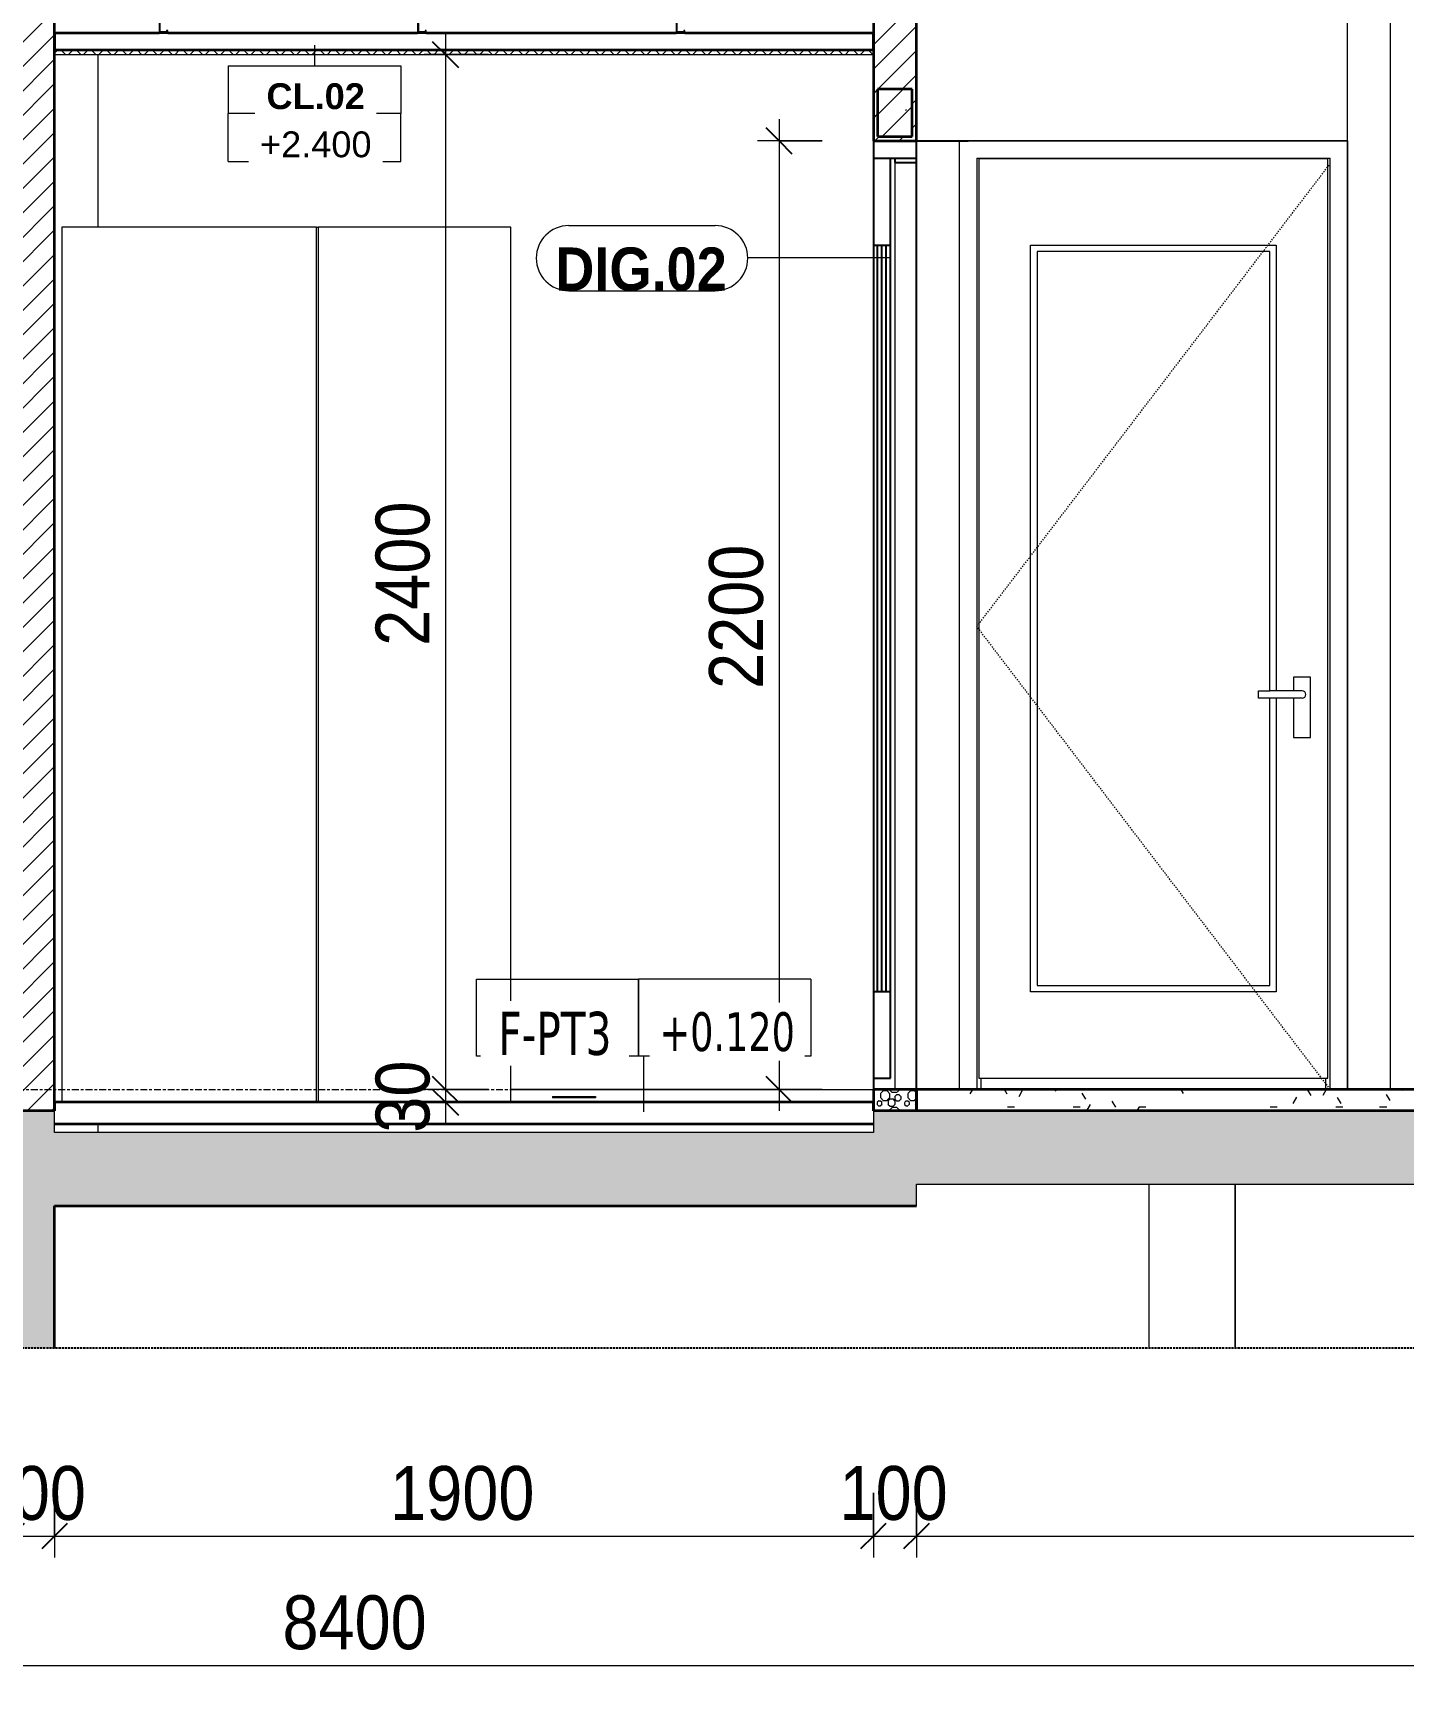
# Model space of a CAD drawing. Header units: millimetres. Extents: x 31157 to 224036, y 218 to 80529.
# Drawn here: x 90195 to 93376, y 814 to 4650 of the extents above; entities that cross this region are included whole.
import ezdxf

# ---------------------------------------------------------------- set-up
doc = ezdxf.new("R2010")
doc.units = ezdxf.units.MM
for name, pattern in [('Centre', [31.75, 6.35, -4.7625, 15.875, -4.7625]), ('Dash', [6, 3, -3]), ('Hidden', [7.14375, 4.7625, -2.38125])]:
    doc.linetypes.add(name, pattern=pattern)
for name, color, linetype, lineweight in [('0-5', 170, 'Continuous', 5), ('A-ANNO-DIMS', 211, 'Continuous', 9), ('A-ANNO-DIMS-50', 211, 'Continuous', 9), ('A-CLNG-1', 250, 'Continuous', 35), ('A-CLNG-FNSH-1', 7, 'Continuous', 18), ('A-CLNG-IDEN', 151, 'Continuous', 9), ('A-CLNG-PATT-4', 9, 'Continuous', 18), ('A-DETL-GENF', 92, 'Continuous', 18), ('A-DETL-GENF-4', 92, 'Hidden', 25), ('A-DETL-GENF-5', 9, 'Continuous', 18), ('A-DETL-GENF-HDLN-1', 7, 'Dash', 18), ('A-DETL-MEDM', 33, 'Continuous', 35), ('A-DETL-THIN', 151, 'Continuous', 18), ('A-DETL-THIN-1', 7, 'Continuous', 18), ('A-DOOR', 31, 'Continuous', 18), ('A-DOOR-1', 7, 'Continuous', 18), ('A-DOOR-3', 90, 'Continuous', 25), ('A-DOOR-IDEN', 31, 'Continuous', 9), ('A-FLOR-FNSH-1', 250, 'Continuous', 35), ('A-FLOR-IDEN', 11, 'Continuous', 9), ('A-FLOR-LEVL-2', 51, 'Centre', 9), ('A-FLOR-PATT-2', 9, 'Continuous', 18), ('A-FLOR-PATT-4', 67, 'Continuous', 18), ('A-GLAZ-CURT', 52, 'Continuous', 18), ('A-GLAZ-CURT-2', 7, 'Continuous', 18), ('A-WALL', 113, 'Continuous', 18), ('A-WALL-5', 7, 'Continuous', 18), ('A-WALL-6', 250, 'Continuous', 35), ('A-WALL-PATT-1', 9, 'Continuous', 18), ('M-EQPM', 50, 'Continuous', 18), ('M-EQPM-2', 7, 'Continuous', 18), ('S-COLS', 52, 'Continuous', 18), ('S-COLS-8', 7, 'Continuous', 18)]:
    doc.layers.add(name, color=color, linetype=linetype, lineweight=lineweight)
doc.styles.add('Arial_2', font='arial.ttf', dxfattribs={"height": 60})
doc.styles.add('Arial_B_1', font='arialbd.ttf', dxfattribs={"width": 0.9, "height": 100})
doc.styles.add('Arial_B_3', font='arialbd.ttf', dxfattribs={"height": 60})
doc.styles.add('Tahoma', font='tahoma.ttf', dxfattribs={"width": 0.8, "height": 100})
doc.styles.add('Tahoma_1', font='tahoma.ttf', dxfattribs={"width": 0.8, "height": 90})
doc.styles.add('UTM Avo', font='', dxfattribs={"width": 0.9, "height": 125})
doc.styles.get('UTM Avo').set_extended_font_data('UTM Avo')
doc.dimstyles.new('1_Dim_chi_tiet_2_5', dxfattribs={"dimscale": 304.8, "dimtxt": 124.912619, "dimasz": 0.19685, "dimexe": 0.164042, "dimexo": 0.0625, "dimgap": 0.016404, "dimtad": 1, "dimdec": 0, "dimrnd": 5, "dimzin": 0, "dimdsep": 46, "dimtxsty": 'UTM Avo', "dimblk1": 'OBLIQUE', "dimblk2": 'OBLIQUE', "dimsah": 1, "dimcen": 0.09, "dimdle": 0.164042, "dimazin": 0, "dimtfac": 1, "dimtdec": 4, "dimtix": 1, "dimtmove": 0, "dimatfit": 3, "dimfxl": 0.328084, "dimfxlon": 1, "dimtvp": 1, "dimtolj": 1, "dimtzin": 0, "dimarcsym": 2})
pattern_1 = [(45, (71323.108, 15875), (-28.28427, 28.28427), [])]
pattern_2 = [(50, (88231.17, 15875), (364.368, -31.8783), [38.1, -419.1]), (355, (88231.17, 15875), (-70.486, 382.113), [30.48, -335.28]), (100.451, (88261.53, 15872.34), (293.885, 350.233), [32.38, -356.18]), (46.184, (88231.17, 15976.6), (542.158, -84.086), [57.15, -628.65]), (96.636, (88276.35, 15969.6), (474.805, 494.855), [48.57, -534.27]), (351.184, (88231.17, 15976.6), (474.81, 494.85), [45.72, -502.92]), (21, (88281.97, 15951.2), (303.2285, -204.5305), [38.1, -419.1]), (326, (88281.97, 15951.2), (123.604, 368.376), [30.48, -335.28]), (71.451, (88307.24, 15934.16), (426.834, 163.843), [32.38, -356.18]), (37.5, (88231.17, 15875), (6.1766, 169.1102), [3.353, -327.863, 3.353, -337.007, -336.55]), (37.5, (88231.17, 15875), (6.1766, 169.1102), [-671.576, 3.353, -333.197]), (7.5, (88231.17, 15875), (133.6389, 200.3615), [3.353, -190.703, 3.353, -320.243, -128.27]), (7.5, (88231.17, 15875), (133.6389, 200.3615), [-517.652, 3.353, -124.917]), (327.5, (88117.88, 15875), (271.1818, -11.4584), [3.353, -123.647, 3.353, -392.887, -525.78]), (327.5, (88117.88, 15875), (271.1818, -11.4584), [-523.24, 3.353, -522.427]), (317.5, (88067.08, 15875), (296.2585, 50.853), [3.353, -161.747, 3.353, -259.791, -373.38]), (317.5, (88067.08, 15875), (296.2585, 50.853), [-428.244, 3.353, -370.027]), (45, (88231.17, 15875), (-125.7236, 125.7236), []), (45, (88231.17, 16065.5), (-125.7236, 125.7236), [])]

# ---------------------------------------------------------------- blocks, each defined once
blk = doc.blocks.new('DOOR_CW_01 CANH MO-PANEL KINH - DIW_01-900x2200-CỬA GỖ VÂN LAMINATE-V49-TKCS_CĂN HỘ LOẠI 2 - MẶT CẮT 4')
at = {"layer": 'A-DETL-GENF-HDLN-1'}
for p, q in [((75477, 3273.5), (76297, 4347)), ((76297, 2200), (75477, 3273.5))]:
    blk.add_line(p, q, dxfattribs=at)
at = {"layer": 'A-DOOR-1'}
for p, q in [((76337, 4400), (75437, 4400)), ((75437, 2200), (75437, 4400)), ((76337, 4400), (76337, 2200)), ((75477, 4360), (75477, 2200)), ((75477, 4360), (76297, 4360)), ((75482, 4358), (75482, 2226)), ((76292, 4358), (75482, 4358)), ((76292, 2226), (76292, 4358)), ((76297, 2200), (76297, 4360)), ((75602, 4158), (76172, 4158)), ((75602, 2426), (75602, 4158)), ((76157, 4143), (75617, 4143)), ((75617, 4143), (75617, 2441)), ((76157, 3124.5), (76157, 4143)), ((76172, 4158), (76172, 3124.5)), ((76212.2, 3156), (76212.2, 3124.5)), ((76251.7, 3156), (76212.2, 3156)), ((76251.7, 3016), (76251.7, 3156)), ((76131.1, 3124.5), (76157, 3124.5)), ((76131.1, 3107.5), (76131.1, 3124.5)), ((76157, 3107.5), (76131.1, 3107.5)), ((76232, 3124.5), (76157, 3124.5)), ((76157, 2441), (76157, 3107.5)), ((76232, 3107.5), (76157, 3107.5)), ((76172, 3107.5), (76172, 2426)), ((76212.2, 3107.5), (76212.2, 3016)), ((76212.2, 3016), (76251.7, 3016)), ((76172, 2426), (75602, 2426)), ((75617, 2441), (76157, 2441)), ((75482, 2226), (76292, 2226)), ((75487, 2200), (75487, 2226)), ((76287, 2200), (76287, 2226))]:
    blk.add_line(p, q, dxfattribs=at)
for start, end in [(0, 90), (270, 360)]:
    blk.add_arc((76232, 3116), 8.5, start, end, dxfattribs=at)
blk = doc.blocks.new('DOOR_CW_01 CANH MO-PANEL KINH - DIG_02-800x2200-CỬA NHÔM KÍNH-V50-TKCS_CĂN HỘ LOẠI 2 - MẶT CẮT 4')
at = {"layer": 'A-DOOR-1'}
for p, q in [((75236.9, 4360), (75236.9, 2200)), ((75286.9, 4350), (75286.9, 2200)), ((75336.9, 4350), (75336.9, 2200))]:
    blk.add_line(p, q, dxfattribs=at)
at = {"layer": 'A-DOOR-3'}
for p, q in [((75236.9, 4400), (75236.9, 2200)), ((75236.9, 4400), (75456.9, 4400)), ((75236.9, 4400), (75236.9, 2200)), ((75336.9, 4400), (75236.9, 4400)), ((75236.9, 4400), (75236.9, 4360)), ((75336.9, 2200), (75336.9, 4400)), ((75336.9, 2200), (75336.9, 4400)), ((75336.9, 4350), (75336.9, 4400)), ((75236.9, 4360), (75336.9, 4360)), ((75236.9, 4360), (75276.9, 4360)), ((75236.9, 4360), (75286.9, 4360)), ((75276.9, 2226), (75276.9, 4360)), ((75286.9, 4360), (75286.9, 4350)), ((75286.9, 4350), (75336.9, 4350)), ((75236.9, 4158), (75276.9, 4158)), ((75246.9, 2426), (75246.9, 4158)), ((75256.9, 2426), (75256.9, 4158)), ((75266.9, 2426), (75266.9, 4158)), ((75276.9, 2426), (75236.9, 2426)), ((75236.9, 2226), (75276.9, 2226))]:
    blk.add_line(p, q, dxfattribs=at)
blk = doc.blocks.new('THU NUOC - THU NUOC-461820-TKCS_CĂN HỘ LOẠI 2 - MẶT CẮT 4')
at = {"layer": 'M-EQPM-2'}
for p, q in [((74492.4, 2183.2), (74592.4, 2183.2)), ((74492.4, 2183.2), (74492.4, 2180)), ((74592.4, 2180), (74492.4, 2180)), ((74592.4, 2183.2), (74592.4, 2180))]:
    blk.add_line(p, q, dxfattribs=at)
blk = doc.blocks.new('System Panel - Glazed-850632-TKCS_CĂN HỘ LOẠI 2 - MẶT CẮT 4')
at = {"layer": 'A-GLAZ-CURT-2'}
for p, q in [((73944.6, 4200), (73353.9, 4200)), ((73353.9, 4200), (73353.9, 2170)), ((73944.6, 2170), (73944.6, 4200))]:
    blk.add_line(p, q, dxfattribs=at)
blk = doc.blocks.new('System Panel - Glazed-850633-TKCS_CĂN HỘ LOẠI 2 - MẶT CẮT 4')
at = {"layer": 'A-GLAZ-CURT-2'}
for p, q in [((73944.6, 4200), (73948.2, 4200)), ((74395.9, 4200), (73948.2, 4200)), ((73948.2, 4200), (73948.2, 2170)), ((74395.9, 2170), (74395.9, 4200))]:
    blk.add_line(p, q, dxfattribs=at)
blk = doc.blocks.new('NCV_TKTC_TANG 1_rvt-5-TKCS_CĂN HỘ LOẠI 2 - MẶT CẮT 4')
at = {"layer": 'A-CLNG-PATT-4'}
h = blk.add_hatch(dxfattribs=at)
h.set_pattern_fill('FP_20', color=256, style=0, pattern_type=2)
h.set_pattern_definition([(45, (71323.108, 15875), (-17.67767, 17.67767), []), (135, (71323.108, 15875), (-17.67767, -17.67767), [])])
h.paths.add_polyline_path([(73336.9, 4600), (75236.9, 4600), (75236.9, 4610), (73336.9, 4610)])
at = {"layer": 'A-FLOR-PATT-2'}
h = blk.add_hatch(dxfattribs=at)
h.set_pattern_fill('FP_19', color=256, style=0, pattern_type=2)
h.set_pattern_definition([(180, (71376.98, 15903.534), (-8e-15, -63.5), [6.012, -57.488]), (135, (71381.235, 15899.283), (-63.4996, 4e-15), [6.012, -83.79]), (90, (71381.235, 15893.27), (-63.5, 4e-15), [6.012, -57.488]), (45, (71376.983, 15889.02), (0, 63.4996), [6.012, -83.79]), (0, (71370.97, 15889.02), (0, 63.5), [6.012, -57.488]), (315, (71366.72, 15893.27), (63.4996, 0), [6.012, -83.79]), (270, (71366.72, 15899.28), (63.5, 4e-15), [6.012, -57.488]), (225, (71370.97, 15903.534), (4e-15, -63.4996), [6.012, -83.79]), (180, (71362.76, 15893.53), (-8e-15, -63.5), [6.892, -56.608]), (135, (71367.633, 15888.66), (-63.4996, 4e-15), [6.892, -82.91]), (90, (71367.63, 15881.77), (-63.5, 4e-15), [6.892, -56.608]), (45, (71362.76, 15876.894), (0, 63.4996), [6.892, -82.91]), (0, (71355.87, 15876.894), (0, 63.5), [6.892, -56.608]), (315, (71350.994, 15881.77), (63.4996, 0), [6.892, -82.91]), (270, (71350.994, 15888.66), (63.5, 4e-15), [6.892, -56.608]), (225, (71355.867, 15893.533), (4e-15, -63.4996), [6.892, -82.91]), (180, (71333.85, 15888.96), (-8e-15, -63.5), [4.546, -58.954]), (135, (71337.065, 15885.746), (-63.4996, 4e-15), [4.546, -85.257]), (90, (71337.065, 15881.2), (-63.5, 4e-15), [4.546, -58.954]), (45, (71333.85, 15877.986), (0, 63.4996), [4.546, -85.257]), (0, (71329.305, 15877.986), (0, 63.5), [4.546, -58.954]), (315, (71326.09, 15881.2), (63.4996, 0), [4.546, -85.257]), (270, (71326.09, 15885.746), (63.5, 4e-15), [4.546, -58.954]), (225, (71329.305, 15888.96), (4e-15, -63.4996), [4.546, -85.257]), (90, (71355.3, 15896.805), (-63.5, 4e-15), [9.093, -54.407]), (45, (71348.87, 15890.375), (0, 63.4996), [9.093, -80.71]), (0, (71339.78, 15890.375), (0, 63.5), [9.093, -54.407]), (315, (71333.35, 15896.805), (63.4996, 0), [9.093, -80.71]), (270, (71333.35, 15905.9), (63.5, 4e-15), [9.093, -54.407]), (225, (71339.78, 15912.327), (4e-15, -63.4996), [9.093, -80.71]), (180, (71348.87, 15912.33), (-8e-15, -63.5), [9.093, -54.407]), (135, (71355.3, 15905.9), (-63.4996, 4e-15), [9.093, -80.71]), (90, (71379.996, 15917.626), (-63.5, 4e-15), [11.586, -51.914]), (45, (71371.804, 15909.433), (0, 63.4996), [11.586, -78.217]), (0, (71360.22, 15909.43), (0, 63.5), [11.586, -51.914]), (315, (71352.025, 15917.626), (63.4996, 0), [11.586, -78.217]), (270, (71352.025, 15929.21), (63.5, 4e-15), [11.586, -51.914]), (225, (71360.22, 15937.404), (4e-15, -63.4996), [11.586, -78.217]), (180, (71371.804, 15937.404), (-8e-15, -63.5), [11.586, -51.914]), (135, (71379.996, 15929.21), (-63.4996, 4e-15), [11.586, -78.217]), (90, (71341.4, 15921.15), (-63.5, 4e-15), [6.013, -57.487]), (45, (71337.15, 15916.9), (0, 63.4996), [6.013, -83.79]), (0, (71331.14, 15916.9), (0, 63.5), [6.013, -57.487]), (315, (71326.887, 15921.15), (63.4996, 0), [6.013, -83.79]), (270, (71326.89, 15927.16), (63.5, 4e-15), [6.013, -57.487]), (225, (71331.14, 15931.415), (4e-15, -63.4996), [6.013, -83.79]), (180, (71337.15, 15931.415), (-8e-15, -63.5), [6.013, -57.487]), (135, (71341.403, 15927.163), (-63.4996, 4e-15), [6.013, -83.79])])
h.paths.add_polyline_path([(75286.9, 2150), (75336.9, 2150), (75336.9, 2200), (75236.9, 2200), (75236.9, 2150), (75239.6, 2150)])
at = {"layer": 'A-FLOR-PATT-4'}
h = blk.add_hatch(dxfattribs=at)
h.set_pattern_fill('FP_18', color=256, style=0, pattern_type=2)
h.set_pattern_definition([(0, (71323.11, 15875), (203.2, 50.8), [16.764, -135.636, 16.764, -135.636, -812.8]), (0, (71323.11, 15875), (203.2, 50.8), [-304.8, 16.764, -288.036, 16.764, -135.636, -355.6]), (0, (71323.11, 15875), (203.2, 50.8), [-762, 16.764, -84.836, 16.764, -237.236]), (120, (71399.31, 15900.4), (-145.59409, 150.57636), [16.764, -135.636, 16.764, -135.636, -812.8]), (120, (71399.31, 15900.4), (-145.59409, 150.57636), [-304.8, 16.764, -288.036, 16.764, -135.636, -355.6]), (120, (71399.31, 15900.4), (-145.59409, 150.57636), [-762, 16.764, -84.836, 16.764, -237.236]), (240, (71424.71, 16002), (-57.60591, -201.37636), [16.764, -135.636, 16.764, -135.636, -812.8]), (240, (71424.71, 16002), (-57.60591, -201.37636), [-304.8, 16.764, -288.036, 16.764, -135.636, -355.6]), (240, (71424.71, 16002), (-57.60591, -201.37636), [-762, 16.764, -84.836, 16.764, -237.236])])
h.paths.add_polyline_path([(76336.9, 2150), (78036.9, 2150), (78036.9, 2200), (75336.9, 2200), (75336.9, 2150), (76076.9, 2150)])
at = {"layer": 'A-WALL-PATT-1'}
h = blk.add_hatch(dxfattribs=at)
h.set_pattern_fill('FP_16', color=256, style=0, pattern_type=2)
h.set_pattern_definition(pattern_1)
h.paths.add_polyline_path([(75236.9, 4400), (75336.9, 4400), (75336.9, 5330), (75236.9, 5330), (75236.9, 4410)])
h.paths.add_polyline_path([(75246.9, 4410), (75246.9, 4520), (75326.9, 4520), (75326.9, 4410)])
h = blk.add_hatch(dxfattribs=at)
h.set_pattern_fill('FP_16', color=256, style=0, pattern_type=2)
h.set_pattern_definition(pattern_1)
h.paths.add_polyline_path([(73336.9, 2150), (73336.9, 4950), (73236.9, 4950), (73236.9, 2150)])
at = {"layer": 'A-CLNG-1'}
for p, q in [((73579.4, 4650), (73336.9, 4650)), ((73336.9, 4650), (73336.9, 4610)), ((74179.4, 4650), (73599.4, 4650)), ((74779.4, 4650), (74199.4, 4650)), ((75236.9, 4650), (74799.4, 4650)), ((75236.9, 4610), (75236.9, 4650)), ((75236.9, 4610), (73336.9, 4610))]:
    blk.add_line(p, q, dxfattribs=at)
at = {"layer": 'A-CLNG-FNSH-1'}
for p, q in [((73336.9, 4610), (73336.9, 4600)), ((75236.9, 4600), (75236.9, 4610)), ((73336.9, 4600), (75236.9, 4600))]:
    blk.add_line(p, q, dxfattribs=at)
at = {"layer": 'A-DETL-THIN-1'}
for p, q in [((75092.4, 2200), (74395.9, 2200)), ((74395.9, 2200), (75236.9, 2200))]:
    blk.add_line(p, q, dxfattribs=at)
at = {"layer": 'A-FLOR-FNSH-1'}
for p, q in [((75336.9, 2200), (75236.9, 2200)), ((75236.9, 2200), (75236.9, 2150)), ((78036.9, 2200), (75336.9, 2200)), ((75336.9, 2200), (75336.9, 2150)), ((75336.9, 2150), (75336.9, 2200)), ((75236.9, 2170), (73336.9, 2170)), ((73336.9, 2170), (73336.9, 2150)), ((75236.9, 2150), (75236.9, 2170)), ((73336.9, 2120), (75236.9, 2120))]:
    blk.add_line(p, q, dxfattribs=at)
at = {"layer": 'A-WALL-5'}
for p, q in [((76336.9, 4400), (76336.9, 4950)), ((76436.9, 2200), (76436.9, 4950)), ((73436.9, 4600), (73436.9, 4200)), ((75437, 2300), (75437, 4400)), ((75437, 4400), (76336.9, 4400)), ((75437, 2200), (75437, 2300)), ((73436.9, 2120), (73436.9, 2100))]:
    blk.add_line(p, q, dxfattribs=at)
at = {"layer": 'A-WALL-6'}
for p, q in [((73336.9, 2150), (73336.9, 5330)), ((75236.9, 5330), (75236.9, 4400)), ((75336.9, 4400), (75336.9, 5330)), ((75236.9, 4400), (75336.9, 4400))]:
    blk.add_line(p, q, dxfattribs=at)
at = {"layer": 'S-COLS-8'}
for p, q in [((76336.9, 2200), (76336.9, 4950)), ((73436.9, 4600), (73436.9, 4200)), ((73436.9, 2120), (73436.9, 2100))]:
    blk.add_line(p, q, dxfattribs=at)
at = {"layer": 'A-DOOR'}
for name in ['DOOR_CW_01 CANH MO-PANEL KINH - DIG_02-800x2200-CỬA NHÔM KÍNH-V50-TKCS_CĂN HỘ LOẠI 2 - MẶT CẮT 4', 'DOOR_CW_01 CANH MO-PANEL KINH - DIW_01-900x2200-CỬA GỖ VÂN LAMINATE-V49-TKCS_CĂN HỘ LOẠI 2 - MẶT CẮT 4']:
    blk.add_blockref(name, (0, 0), dxfattribs=at)
at = {"layer": 'A-GLAZ-CURT'}
for name in ['System Panel - Glazed-850632-TKCS_CĂN HỘ LOẠI 2 - MẶT CẮT 4', 'System Panel - Glazed-850633-TKCS_CĂN HỘ LOẠI 2 - MẶT CẮT 4']:
    blk.add_blockref(name, (0, 0), dxfattribs=at)
at = {"layer": 'M-EQPM'}
blk.add_blockref('THU NUOC - THU NUOC-461820-TKCS_CĂN HỘ LOẠI 2 - MẶT CẮT 4', (0, 0), dxfattribs=at)
blk = doc.blocks.new('BORDER VIEW - BORDER VIEW-2582139-TKCS_CĂN HỘ LOẠI 2 - MẶT CẮT 4')
at = {"layer": 'A-DETL-GENF-4'}
blk.add_line((78466, 1600), (69301.9, 1600), dxfattribs=at)
blk = doc.blocks.new('Repeating Detail - THANH TREO TRẦN 650-4103126-TKCS_CĂN HỘ LOẠI 2 - MẶT CẮT 4')
at = {"layer": 'A-DETL-GENF'}
for points in [[(73596.9, 4650), (73599.4, 4650), (73599.4, 4656), (73596.9, 4656), (73596.9, 4652.5), (73581.9, 4652.5), (73581.9, 4687.5), (73596.9, 4687.5), (73596.9, 4684), (73599.4, 4684), (73599.4, 4690), (73579.4, 4690), (73579.4, 4650), (73581.9, 4650)], [(74196.9, 4650), (74199.4, 4650), (74199.4, 4656), (74196.9, 4656), (74196.9, 4652.5), (74181.9, 4652.5), (74181.9, 4687.5), (74196.9, 4687.5), (74196.9, 4684), (74199.4, 4684), (74199.4, 4690), (74179.4, 4690), (74179.4, 4650), (74181.9, 4650)], [(74796.9, 4650), (74799.4, 4650), (74799.4, 4656), (74796.9, 4656), (74796.9, 4652.5), (74781.9, 4652.5), (74781.9, 4687.5), (74796.9, 4687.5), (74796.9, 4684), (74799.4, 4684), (74799.4, 4690), (74779.4, 4690), (74779.4, 4650), (74781.9, 4650)]]:
    blk.add_hatch(color=256, dxfattribs=at).paths.add_polyline_path(points)
for p, q in [((73589.4, 4690), (73589.4, 5340)), ((74189.4, 4690), (74189.4, 5340)), ((74789.4, 4690), (74789.4, 5340)), ((73569.4, 5115), (73609.4, 5115)), ((73569.4, 4915), (73569.4, 5115)), ((73609.4, 5115), (73609.4, 4915)), ((74169.4, 5115), (74209.4, 5115)), ((74169.4, 4915), (74169.4, 5115)), ((74209.4, 5115), (74209.4, 4915)), ((74769.4, 5115), (74809.4, 5115)), ((74769.4, 4915), (74769.4, 5115)), ((74809.4, 5115), (74809.4, 4915)), ((73609.4, 4915), (73569.4, 4915)), ((74209.4, 4915), (74169.4, 4915)), ((74809.4, 4915), (74769.4, 4915)), ((73599.4, 4690), (73579.4, 4690)), ((73579.4, 4690), (73579.4, 4650)), ((73599.4, 4690), (73579.4, 4690)), ((73579.4, 4690), (73579.4, 4650)), ((73581.9, 4687.5), (73596.9, 4687.5)), ((73581.9, 4652.5), (73581.9, 4687.5)), ((73581.9, 4652.5), (73581.9, 4687.5)), ((73581.9, 4687.5), (73596.9, 4687.5)), ((73596.9, 4687.5), (73596.9, 4684)), ((73596.9, 4687.5), (73596.9, 4684)), ((73596.9, 4684), (73599.4, 4684)), ((73596.9, 4684), (73599.4, 4684)), ((73599.4, 4684), (73599.4, 4690)), ((73599.4, 4684), (73599.4, 4690)), ((74199.4, 4690), (74179.4, 4690)), ((74179.4, 4690), (74179.4, 4650)), ((74199.4, 4690), (74179.4, 4690)), ((74179.4, 4690), (74179.4, 4650)), ((74181.9, 4687.5), (74196.9, 4687.5)), ((74181.9, 4652.5), (74181.9, 4687.5)), ((74181.9, 4652.5), (74181.9, 4687.5)), ((74181.9, 4687.5), (74196.9, 4687.5)), ((74196.9, 4687.5), (74196.9, 4684)), ((74196.9, 4687.5), (74196.9, 4684)), ((74196.9, 4684), (74199.4, 4684)), ((74196.9, 4684), (74199.4, 4684)), ((74199.4, 4684), (74199.4, 4690)), ((74199.4, 4684), (74199.4, 4690)), ((74799.4, 4690), (74779.4, 4690)), ((74779.4, 4690), (74779.4, 4650)), ((74799.4, 4690), (74779.4, 4690)), ((74779.4, 4690), (74779.4, 4650)), ((74781.9, 4687.5), (74796.9, 4687.5)), ((74781.9, 4652.5), (74781.9, 4687.5)), ((74781.9, 4652.5), (74781.9, 4687.5)), ((74781.9, 4687.5), (74796.9, 4687.5)), ((74796.9, 4687.5), (74796.9, 4684)), ((74796.9, 4687.5), (74796.9, 4684)), ((74796.9, 4684), (74799.4, 4684)), ((74796.9, 4684), (74799.4, 4684)), ((74799.4, 4684), (74799.4, 4690)), ((74799.4, 4684), (74799.4, 4690)), ((73579.4, 4650), (73599.4, 4650)), ((73579.4, 4650), (73599.4, 4650)), ((73596.9, 4652.5), (73581.9, 4652.5)), ((73596.9, 4652.5), (73581.9, 4652.5)), ((73599.4, 4656), (73596.9, 4656)), ((73596.9, 4656), (73596.9, 4652.5)), ((73599.4, 4656), (73596.9, 4656)), ((73596.9, 4656), (73596.9, 4652.5)), ((73599.4, 4650), (73599.4, 4656)), ((73599.4, 4650), (73599.4, 4656)), ((74179.4, 4650), (74199.4, 4650)), ((74179.4, 4650), (74199.4, 4650)), ((74196.9, 4652.5), (74181.9, 4652.5)), ((74196.9, 4652.5), (74181.9, 4652.5)), ((74199.4, 4656), (74196.9, 4656)), ((74196.9, 4656), (74196.9, 4652.5)), ((74199.4, 4656), (74196.9, 4656)), ((74196.9, 4656), (74196.9, 4652.5)), ((74199.4, 4650), (74199.4, 4656)), ((74199.4, 4650), (74199.4, 4656)), ((74779.4, 4650), (74799.4, 4650)), ((74779.4, 4650), (74799.4, 4650)), ((74796.9, 4652.5), (74781.9, 4652.5)), ((74796.9, 4652.5), (74781.9, 4652.5)), ((74799.4, 4656), (74796.9, 4656)), ((74796.9, 4656), (74796.9, 4652.5)), ((74799.4, 4656), (74796.9, 4656)), ((74796.9, 4656), (74796.9, 4652.5)), ((74799.4, 4650), (74799.4, 4656)), ((74799.4, 4650), (74799.4, 4656))]:
    blk.add_line(p, q, dxfattribs=at)
blk = doc.blocks.new('DIMBLOCK88-TKCS_CĂN HỘ LOẠI 2 - MẶT CẮT 4')
at = {"layer": 'A-ANNO-DIMS-50'}
for p, q in [((90145, 1264), (90145, 1114)), ((90145, 1164), (90145, 1264)), ((90245, 1264), (90245, 1114)), ((90245, 1164), (90245, 1264)), ((90145, 1164), (90245, 1164))]:
    blk.add_line(p, q, dxfattribs=at)
at = {"layer": 'A-ANNO-DIMS-50', "lineweight": 25}
for p, q in [((90145, 1164), (90175, 1194)), ((90245, 1164), (90275, 1194)), ((90145, 1164), (90115, 1134)), ((90245, 1164), (90215, 1134))]:
    blk.add_line(p, q, dxfattribs=at)
at = {"layer": 'A-ANNO-DIMS-50', "color": 0, "insert": (90066.6, 1326.4), "char_height": 125, "width": 308.118, "attachment_point": 1, "line_spacing_factor": 1.110334, "style": 'UTM Avo'}
blk.add_mtext('100', dxfattribs=at)
blk = doc.blocks.new('_Oblique')
at = {"color": 0, "linetype": 'ByBlock', "lineweight": -2}
blk.add_line((-0.5, -0.5), (0.5, 0.5), dxfattribs=at)
blk = doc.blocks.new('DIMBLOCK89-TKCS_CĂN HỘ LOẠI 2 - MẶT CẮT 4')
at = {"layer": 'A-ANNO-DIMS-50'}
for p, q in [((90245, 1264), (90245, 1114)), ((90245, 1164), (90245, 1264)), ((92145, 1264), (92145, 1114)), ((92145, 1164), (92145, 1264)), ((90245, 1164), (92145, 1164))]:
    blk.add_line(p, q, dxfattribs=at)
at = {"layer": 'A-ANNO-DIMS-50', "lineweight": 25}
for p, q in [((90245, 1164), (90275, 1194)), ((92145, 1164), (92175, 1194)), ((90245, 1164), (90215, 1134)), ((92145, 1164), (92115, 1134))]:
    blk.add_line(p, q, dxfattribs=at)
at = {"layer": 'A-ANNO-DIMS-50', "color": 0, "insert": (91023.8, 1326.4), "char_height": 125, "width": 410.824, "attachment_point": 1, "line_spacing_factor": 1.110334, "style": 'UTM Avo'}
blk.add_mtext('1900', dxfattribs=at)
blk = doc.blocks.new('DIMBLOCK90-TKCS_CĂN HỘ LOẠI 2 - MẶT CẮT 4')
at = {"layer": 'A-ANNO-DIMS-50'}
for p, q in [((92145, 1264), (92145, 1114)), ((92145, 1164), (92145, 1264)), ((92245, 1264), (92245, 1114)), ((92245, 1164), (92245, 1264)), ((92145, 1164), (92245, 1164))]:
    blk.add_line(p, q, dxfattribs=at)
at = {"layer": 'A-ANNO-DIMS-50', "lineweight": 25}
for p, q in [((92145, 1164), (92175, 1194)), ((92245, 1164), (92275, 1194)), ((92145, 1164), (92115, 1134)), ((92245, 1164), (92215, 1134))]:
    blk.add_line(p, q, dxfattribs=at)
at = {"layer": 'A-ANNO-DIMS-50', "color": 0, "insert": (92066.6, 1326.4), "char_height": 125, "width": 308.118, "attachment_point": 1, "line_spacing_factor": 1.110334, "style": 'UTM Avo'}
blk.add_mtext('100', dxfattribs=at)
blk = doc.blocks.new('DIMBLOCK91-TKCS_CĂN HỘ LOẠI 2 - MẶT CẮT 4')
at = {"layer": 'A-ANNO-DIMS-50'}
for p, q in [((92245, 1264), (92245, 1114)), ((92245, 1164), (92245, 1264)), ((94945, 1264), (94945, 1114)), ((94945, 1164), (94945, 1264)), ((92245, 1164), (94945, 1164))]:
    blk.add_line(p, q, dxfattribs=at)
at = {"layer": 'A-ANNO-DIMS-50', "lineweight": 25}
for p, q in [((92245, 1164), (92275, 1194)), ((94945, 1164), (94975, 1194)), ((92245, 1164), (92215, 1134)), ((94945, 1164), (94915, 1134))]:
    blk.add_line(p, q, dxfattribs=at)
at = {"layer": 'A-ANNO-DIMS-50', "color": 0, "insert": (93423.8, 1326.4), "char_height": 125, "width": 410.824, "attachment_point": 1, "line_spacing_factor": 1.110334, "style": 'UTM Avo'}
blk.add_mtext('2700', dxfattribs=at)
blk = doc.blocks.new('DIMBLOCK93-TKCS_CĂN HỘ LOẠI 2 - MẶT CẮT 4')
at = {"layer": 'A-ANNO-DIMS-50'}
for p, q in [((86745, 964), (86745, 814)), ((86745, 864), (86745, 964)), ((95145, 964), (95145, 814)), ((95145, 864), (95145, 964)), ((86695, 864), (95195, 864))]:
    blk.add_line(p, q, dxfattribs=at)
at = {"layer": 'A-ANNO-DIMS-50', "lineweight": 25}
for p, q in [((86745, 864), (86775, 894)), ((95145, 864), (95175, 894)), ((86745, 864), (86715, 834)), ((95145, 864), (95115, 834))]:
    blk.add_line(p, q, dxfattribs=at)
at = {"layer": 'A-ANNO-DIMS-50', "color": 0, "insert": (90773.8, 1026.4), "char_height": 125, "width": 410.824, "attachment_point": 1, "line_spacing_factor": 1.110334, "style": 'UTM Avo'}
blk.add_mtext('8400', dxfattribs=at)
blk = doc.blocks.new('DIMBLOCK95-TKCS_CĂN HỘ LOẠI 2 - MẶT CẮT 4')
at = {"layer": 'A-ANNO-DIMS-50'}
for p, q in [((91926.2, 4450), (91926.2, 2150)), ((92026.2, 4400), (91876.2, 4400)), ((91926.2, 4400), (92026.2, 4400)), ((92026.2, 2200), (91876.2, 2200)), ((91926.2, 2200), (92026.2, 2200))]:
    blk.add_line(p, q, dxfattribs=at)
at = {"layer": 'A-ANNO-DIMS-50', "lineweight": 25}
for p, q in [((91926.2, 4400), (91896.2, 4430)), ((91926.2, 4400), (91956.2, 4370)), ((91926.2, 2200), (91896.2, 2230)), ((91926.2, 2200), (91956.2, 2170))]:
    blk.add_line(p, q, dxfattribs=at)
at = {"layer": 'A-ANNO-DIMS-50', "color": 0, "insert": (91763.8, 3128.8), "char_height": 125, "width": 410.824, "attachment_point": 1, "rotation": 90, "line_spacing_factor": 1.110334, "style": 'UTM Avo'}
blk.add_mtext('2200', dxfattribs=at)
blk = doc.blocks.new('STN_Door Tag - STN_Door Tag-1788670-TKCS_CĂN HỘ LOẠI 2 - MẶT CẮT 4')
at = {"layer": 'A-DOOR-IDEN'}
for p, q in [((74530.1, 4203.4), (74870.1, 4203.4)), ((74530.1, 4052.4), (74870.1, 4052.4))]:
    blk.add_line(p, q, dxfattribs=at)
for centre, start, end in [((74530.1, 4127.9), 90, 270), ((74870.1, 4127.9), 270, 90)]:
    blk.add_arc(centre, 75.5, start, end, dxfattribs=at)
blk = doc.blocks.new('DIMBLOCK97-TKCS_CĂN HỘ LOẠI 2 - MẶT CẮT 4')
at = {"layer": 'A-ANNO-DIMS-50'}
for p, q in [((91152.3, 4650), (91152.3, 2200)), ((91252.3, 4600), (91102.3, 4600)), ((91152.3, 4600), (91252.3, 4600)), ((91252.3, 2200), (91102.3, 2200)), ((91152.3, 2200), (91252.3, 2200))]:
    blk.add_line(p, q, dxfattribs=at)
at = {"layer": 'A-ANNO-DIMS-50', "lineweight": 25}
for p, q in [((91152.3, 4600), (91122.3, 4630)), ((91152.3, 4600), (91182.3, 4570)), ((91152.3, 2200), (91122.3, 2230)), ((91152.3, 2200), (91182.3, 2170))]:
    blk.add_line(p, q, dxfattribs=at)
at = {"layer": 'A-ANNO-DIMS-50', "color": 0, "insert": (90989.9, 3228.8), "char_height": 125, "width": 410.824, "attachment_point": 1, "rotation": 90, "line_spacing_factor": 1.110334, "style": 'UTM Avo'}
blk.add_mtext('2400', dxfattribs=at)
blk = doc.blocks.new('DIMBLOCK98-TKCS_CĂN HỘ LOẠI 2 - MẶT CẮT 4')
at = {"layer": 'A-ANNO-DIMS-50', "lineweight": 25}
for p, q in [((91152.3, 2200), (91122.3, 2230)), ((91152.3, 2170), (91122.3, 2200)), ((91152.3, 2200), (91182.3, 2170)), ((91152.3, 2170), (91182.3, 2140))]:
    blk.add_line(p, q, dxfattribs=at)
at = {"layer": 'A-ANNO-DIMS-50'}
for p, q in [((91252.3, 2200), (91102.3, 2200)), ((91152.3, 2200), (91152.3, 2120)), ((91152.3, 2200), (91252.3, 2200)), ((91252.3, 2170), (91102.3, 2170)), ((91152.3, 2170), (91252.3, 2170))]:
    blk.add_line(p, q, dxfattribs=at)
at = {"layer": 'A-ANNO-DIMS-50', "color": 0, "insert": (90989.9, 2099.4), "char_height": 125, "width": 205.412, "attachment_point": 1, "rotation": 90, "line_spacing_factor": 1.110334, "style": 'UTM Avo'}
blk.add_mtext('30', dxfattribs=at)
blk = doc.blocks.new('M_Ceiling Tag w Height - M_Ceiling Tag w Height-4076435-TKCS_CĂN HỘ LOẠI 2 - MẶT CẮT 4')
at = {"layer": 'A-CLNG-IDEN'}
for p, q in [((73739.4, 4574.4), (73739.4, 4463.2)), ((73739.4, 4574.4), (74140.6, 4574.4)), ((74140.6, 4574.4), (74140.6, 4463.2)), ((73739.4, 4351.9), (73739.4, 4463.2)), ((74140.6, 4463.2), (73739.4, 4463.2)), ((74140.6, 4351.9), (74140.6, 4463.2)), ((73739.4, 4351.9), (74140.6, 4351.9))]:
    blk.add_line(p, q, dxfattribs=at)
blk = doc.blocks.new('TAG SAN - TTG - TAG FFL-4075299-TKCS_CĂN HỘ LOẠI 2 - MẶT CẮT 4')
at = {"layer": 'A-FLOR-IDEN'}
for p, q in [((76499.7, 2274.2), (76499.7, 2452.9)), ((76499.7, 2452.9), (76875.7, 2452.9)), ((76875.7, 2452.9), (76875.7, 2274.2)), ((77275.7, 2452.9), (76875.7, 2452.9)), ((76875.7, 2274.2), (76875.7, 2452.9)), ((77275.7, 2452.9), (77275.7, 2274.2)), ((76875.7, 2274.2), (76499.7, 2274.2)), ((77275.7, 2274.2), (76875.7, 2274.2))]:
    blk.add_line(p, q, dxfattribs=at)

msp = doc.modelspace()

# ---------------------------------------------------------------- hatches: boundary and pattern name
at = {"layer": 'A-DETL-GENF-5'}
h = msp.add_hatch(dxfattribs=at)
h.set_pattern_fill('FP_17', color=256, style=0, pattern_type=2)
h.set_pattern_definition(pattern_2)
h.paths.add_polyline_path([(92235, 4410), (92235, 4520), (92155, 4520), (92155, 4410)])
h = msp.add_hatch(dxfattribs=at)
h.set_pattern_fill('FP_17', color=256, style=0, pattern_type=2)
h.set_pattern_definition(pattern_2)
h.paths.add_polyline_path([(94977.5, 1600), (95141.3, 1600), (95141.3, 2150), (92145, 2150), (92145, 2100), (90245, 2100), (90245, 2150), (86060, 2150), (86060, 1980), (86645, 1980), (86645, 1700), (87045, 1700), (87045, 1980), (89941.3, 1980), (89941.3, 1600), (90244.9, 1600), (90245, 1930), (92245, 1930), (92245, 1980), (94845, 1980), (94845, 1600), (94964.2, 1600)])

# ---------------------------------------------------------------- linework, layer by layer
at = {"layer": 'A-CLNG-IDEN'}
msp.add_line((90848.1, 4621.9), (90848.1, 4574.4), dxfattribs=at)
at = {"layer": 'A-DETL-MEDM'}
for p, q in [((92235, 4520), (92155, 4520)), ((92155, 4520), (92155, 4410)), ((92235, 4410), (92235, 4520)), ((92155, 4410), (92235, 4410)), ((90245, 2150), (86060, 2150)), ((95141.3, 2150), (92145, 2150)), ((90244.9, 1600), (90244.9, 1930)), ((90244.9, 1930), (92245, 1930))]:
    msp.add_line(p, q, dxfattribs=at)
at = {"layer": 'A-DETL-THIN'}
for p, q in [((90245, 2100), (90245, 2150)), ((92145, 2150), (92145, 2100)), ((92145, 2100), (90245, 2100)), ((92245, 1930), (92245, 1980)), ((92245, 1980), (94845, 1980))]:
    msp.add_line(p, q, dxfattribs=at)
at = {"layer": 'A-DOOR-IDEN'}
msp.add_line((92186.1, 4128.5), (91853.7, 4128.5), dxfattribs=at)
at = {"layer": 'A-FLOR-IDEN'}
msp.add_line((91612.1, 2147.7), (91612.1, 2277.2), dxfattribs=at)
at = {"layer": 'A-FLOR-LEVL-2'}
msp.add_line((85543.4, 2200), (95963.1, 2200), dxfattribs=at)
at = {"layer": 'A-WALL'}
for p, q in [((92785, 1600), (92785, 1980)), ((92985, 1980), (92985, 1600))]:
    msp.add_line(p, q, dxfattribs=at)
at = {"layer": 'S-COLS'}
for p, q in [((92785, 1600), (92785, 1980)), ((92985, 1600), (92985, 1980))]:
    msp.add_line(p, q, dxfattribs=at)

# ---------------------------------------------------------------- block references
at = {"layer": '0-5'}
msp.add_blockref('NCV_TKTC_TANG 1_rvt-5-TKCS_CĂN HỘ LOẠI 2 - MẶT CẮT 4', (16908.1, 0), dxfattribs=at)
at = {"layer": 'A-CLNG-IDEN'}
msp.add_blockref('M_Ceiling Tag w Height - M_Ceiling Tag w Height-4076435-TKCS_CĂN HỘ LOẠI 2 - MẶT CẮT 4', (16908.1, 0), dxfattribs=at)
at = {"layer": 'A-DETL-GENF'}
for name in ['BORDER VIEW - BORDER VIEW-2582139-TKCS_CĂN HỘ LOẠI 2 - MẶT CẮT 4', 'Repeating Detail - THANH TREO TRẦN 650-4103126-TKCS_CĂN HỘ LOẠI 2 - MẶT CẮT 4']:
    msp.add_blockref(name, (16908.1, 0), dxfattribs=at)
at = {"layer": 'A-DOOR-IDEN'}
msp.add_blockref('STN_Door Tag - STN_Door Tag-1788670-TKCS_CĂN HỘ LOẠI 2 - MẶT CẮT 4', (16908.1, 0), dxfattribs=at)
at = {"layer": 'A-FLOR-IDEN'}
msp.add_blockref('TAG SAN - TTG - TAG FFL-4075299-TKCS_CĂN HỘ LOẠI 2 - MẶT CẮT 4', (14724.5, 3), dxfattribs=at)

# ---------------------------------------------------------------- texts
at = {"layer": 'A-DOOR-IDEN', "insert": (91605.9, 4102), "char_height": 100, "width": 407.7, "attachment_point": 5, "line_spacing_factor": 0.936439, "style": 'Arial_B_1'}
msp.add_mtext('\\pt2.25,4.5,6.75,9,11.25,13.5,15.75,18,20.25,22.5,24.75,27,29.25,31.5,33.75,36,38.25,40.5,42.75,45,47.25,49.5,51.75,54,56.25,58.5,60.75,63,65.25,67.5,69.75,72;DIG.02', dxfattribs=at)

# ---------------------------------------------------------------- dimensions: what is measured, and where the dimension line sits
at = {"layer": 'A-ANNO-DIMS'}
for base, p1, p2, override, picture, middle in [((91152.3, 2200), (91252.3, 4600), (91252.3, 2200), {"dimpost": '<>', "dimfxl": 2400}, 'DIMBLOCK97-TKCS_CĂN HỘ LOẠI 2 - MẶT CẮT 4', (91082.6, 3400)), ((91926.2, 2200), (92026.2, 4400), (92026.2, 2200), {"dimpost": '<>', "dimfxl": 2200}, 'DIMBLOCK95-TKCS_CĂN HỘ LOẠI 2 - MẶT CẮT 4', (91856.5, 3300)), ((91152.3, 2170), (91252.3, 2200), (91252.3, 2170), {"dimpost": '<>', "dimfxl": 30}, 'DIMBLOCK98-TKCS_CĂN HỘ LOẠI 2 - MẶT CẮT 4', (91082.6, 2185))]:
    dim = msp.add_linear_dim(base=base, p1=p1, p2=p2, angle=90, dimstyle='1_Dim_chi_tiet_2_5', override=override, dxfattribs=at)
    dim.commit()
    dim.dimension.update_dxf_attribs({"geometry": picture, "text_midpoint": middle})
for base, p1, p2, override, picture, middle in [((90245, 1164), (90145, 1264), (90245, 1264), {"dimpost": '<>', "dimfxl": 100}, 'DIMBLOCK88-TKCS_CĂN HỘ LOẠI 2 - MẶT CẮT 4', (90195, 1233.7)), ((92145, 1164), (90245, 1264), (92145, 1264), {"dimpost": '<>', "dimfxl": 1900}, 'DIMBLOCK89-TKCS_CĂN HỘ LOẠI 2 - MẶT CẮT 4', (91195, 1233.7)), ((92245, 1164), (92145, 1264), (92245, 1264), {"dimpost": '<>', "dimfxl": 100}, 'DIMBLOCK90-TKCS_CĂN HỘ LOẠI 2 - MẶT CẮT 4', (92195, 1233.7)), ((94945, 1164), (92245, 1264), (94945, 1264), {"dimpost": '<>', "dimfxl": 2700}, 'DIMBLOCK91-TKCS_CĂN HỘ LOẠI 2 - MẶT CẮT 4', (93595, 1233.7)), ((95145, 864), (86745, 964), (95145, 964), {"dimpost": '<>', "dimfxl": 8400}, 'DIMBLOCK93-TKCS_CĂN HỘ LOẠI 2 - MẶT CẮT 4', (90945, 933.7))]:
    dim = msp.add_linear_dim(base=base, p1=p1, p2=p2, dimstyle='1_Dim_chi_tiet_2_5', override=override, dxfattribs=at)
    dim.commit()
    dim.dimension.update_dxf_attribs({"geometry": picture, "text_midpoint": middle})

# ---------------------------------------------------------------- next in the draw order: texts
at = {"layer": 'A-CLNG-IDEN', "char_height": 60, "attachment_point": 5, "line_spacing_factor": 0.936439, "bg_fill": 3, "box_fill_scale": 1.25, "bg_fill_color": 256, "bg_fill_true_color": 13158600, "bg_fill_transparency": 0}
for s, insert, width, style in [('\\pt634.9998,1270.0002,1905,2539.9998,3175.0002,3810,4444.9998,5080.0002,5715,6349.9998,6985.0002,7620,8254.9998,8890.0002,9525,10159.9998,10795.0002,11430,12064.9998,12700.0002,13335,13969.9998,14605.0002,15240,15874.9998,16510.0002,17145,17779.9998,18415.0002,19050,19684.9998,20320.0002;CL.02', (90850.8, 4503.2), 251.5, 'Arial_B_3'), ('\\pt634.9998,1270.0002,1905,2539.9998,3175.0002,3810,4444.9998,5080.0002,5715,6349.9998,6985.0002,7620,8254.9998,8890.0002,9525,10159.9998,10795.0002,11430,12064.9998,12700.0002,13335,13969.9998,14605.0002,15240,15874.9998,16510.0002,17145,17779.9998,18415.0002,19050,19684.9998,20320.0002;+2.400', (90851.1, 4391.5), 281, 'Arial_2')]:
    msp.add_mtext(s, dxfattribs=dict(at, insert=insert, width=width, style=style))
at = {"layer": 'A-FLOR-IDEN', "attachment_point": 5, "line_spacing_factor": 0.996129, "bg_fill": 3, "box_fill_scale": 1.25, "bg_fill_color": 256, "bg_fill_true_color": 13158600, "bg_fill_transparency": 0}
for s, insert, char_height, width, style in [('\\pt4,8,12,16,20,24,28,32,36,40,44,48,52,56,60,64,68,72,76,80,84,88,92,96,100,104,108,112,116,120,124,128;F-PT3', (91405.9, 2328.9), 100, 293.6, 'Tahoma'), ('\\pt3.9996,8.0001,11.9997,16.0002,19.9998,24.0003,27.9999,32.0004,36,39.9996,44.0001,47.9997,52.0002,55.9998,60.0003,63.9999,68.0004,72,75.9996,80.0001,83.9997,88.0002,91.9998,96.0003,99.9999,104.0004,108,111.9996,116.0001,119.9997,124.0002,127.9998;+0.120', (91805.9, 2333), 90, 314.8, 'Tahoma_1')]:
    msp.add_mtext(s, dxfattribs=dict(at, insert=insert, char_height=char_height, width=width, style=style))

doc.saveas('drawing.dxf')
